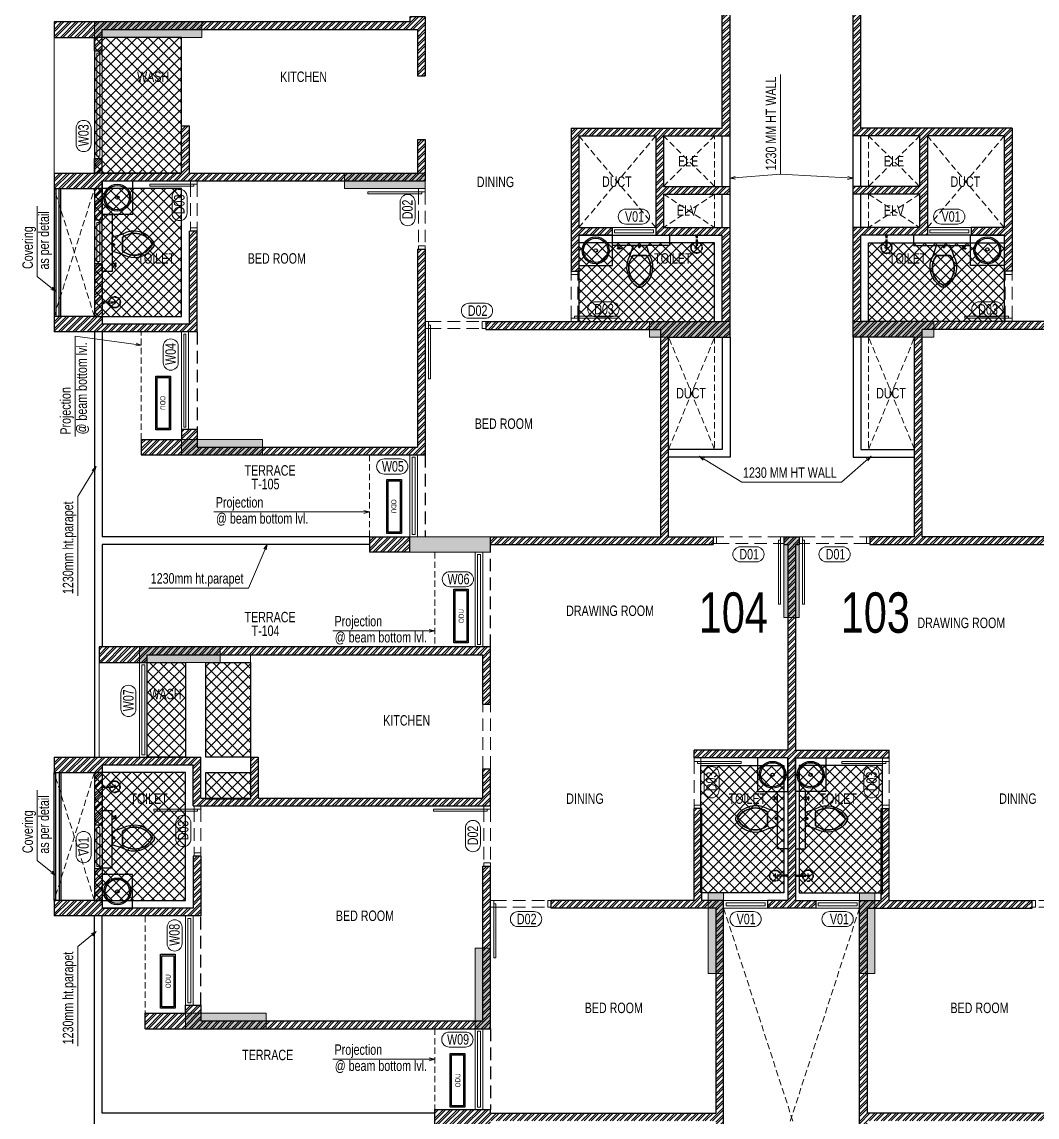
# Model space of a CAD drawing. Header units: inches. Extents: x 853900 to 962947, y 469960 to 560972.
# Drawn here: x 856192 to 871285, y 530841 to 547128 of the extents above; entities that cross this region are included whole.
import ezdxf
from ezdxf.enums import TextEntityAlignment as Align

# ---------------------------------------------------------------- set-up
doc = ezdxf.new("R2010")
doc.units = ezdxf.units.IN
doc.header["$LTSCALE"] = 750
doc.linetypes.add('HIDDEN', pattern=[0.375, 0.25, -0.125])
doc.linetypes.add('HIDDEN2', pattern=[0.1875, 0.125, -0.0625])
doc.layers.get('0').update_dxf_attribs({"color": 8})
for name, color, linetype in [('a-Text-Room-HM', 8, 'Continuous'), ('ELE-02-MSA', 8, 'Continuous'), ('HATCH-SUNK 300MM-MSA', 253, 'Continuous'), ('P.FIXTURE', 8, 'Continuous'), ('R.C.C HATCH-MSA', 253, 'Continuous')]:
    doc.layers.add(name, color=color, linetype=linetype)
for name, color, linetype, lineweight in [('COLUMN', 8, 'Continuous', 13), ('DOOR NO-MSA', 8, 'Continuous', 9), ('DOOR-MSA', 8, 'Continuous', 13), ('DOTTED LINE-MSA', 8, 'HIDDEN2', 13), ('ELE-01-MSA', 8, 'Continuous', 30), ('ELE-03-MSA', 8, 'Continuous', 18), ('ELE-04-MSA', 8, 'Continuous', 15), ('TEXT DETAIL-MSA', 8, 'Continuous', 13), ('TEXT ROOM NAME-MSA', 8, 'Continuous', 13), ('WALL HATCH-MSA', 253, 'Continuous', 9), ('WALL-MSA', 8, 'Continuous', 30), ('WINDOE NO-MAS', 8, 'Continuous', 9), ('WINDOW-MSA', 8, 'Continuous', 13)]:
    doc.layers.add(name, color=color, linetype=linetype, lineweight=lineweight)
doc.styles.add('125', font='swisscl.ttf', dxfattribs={"height": 125})
doc.styles.add('ARIAL', font='swisscl.ttf')
doc.styles.add('Arial Narrow', font='swisscl.ttf', dxfattribs={"height": 150})
doc.styles.add('Arial-Reg', font='swisscl.ttf', dxfattribs={"height": 155})
doc.styles.add('Arial-Reg+0.8Sc', font='swisscl.ttf')
doc.styles.add('MtXpl_Swis721_LtCn_B', font='swisscl.ttf')
doc.dimstyles.new('100 K.T', dxfattribs={"dimtxt": 360, "dimasz": 80, "dimexe": 0.18, "dimexo": 0.0625, "dimgap": 1, "dimtad": 1, "dimdec": 0, "dimzin": 0, "dimdsep": 46, "dimtxsty": 'ARIAL', "dimblk": 'DOT', "dimcen": 0.09, "dimse1": 1, "dimse2": 1, "dimclrd": 50, "dimclrt": 256, "dimadec": 0, "dimazin": 0, "dimtfac": 1, "dimtdec": 0, "dimtofl": 0, "dimtmove": 1, "dimatfit": 0, "dimfxl": 1, "dimtolj": 1, "dimtzin": 0, "dimlwd": -1, "dimarcsym": 0})
pattern_1 = [(45, (-826309.495, -504339.46), (-53.0330086, 53.0330086), []), (45, (-826274.14, -504339.46), (-53.0330086, 53.0330086), [])]

# ---------------------------------------------------------------- blocks, each defined once
blk = doc.blocks.new('A$C59c041b7')
at = {"layer": 'HATCH-SUNK 300MM-MSA', "transparency": 33554559}
h = blk.add_hatch(dxfattribs=at)
h.set_pattern_fill('ANSI37', color=256, scale=35)
h.paths.add_polyline_path([(0, -15392), (1295, -15392), (1295, -13375), (0, -13375)])
h = blk.add_hatch(dxfattribs=at)
h.set_pattern_fill('ANSI37', color=256, scale=35)
h.paths.add_polyline_path([(0, -17525), (1295, -17525), (1295, -15622), (0, -15622)])
h = blk.add_hatch(dxfattribs=at)
h.set_pattern_fill('ANSI37', color=256, scale=35)
h.paths.add_polyline_path([(7201, -17602), (9219, -17602), (9219, -16432), (7201, -16432)])
h = blk.add_hatch(dxfattribs=at)
h.set_pattern_fill('ANSI37', color=256, scale=35)
h.paths.add_polyline_path([(13525, -17602), (11508, -17602), (11508, -16432), (13525, -16432)])
h = blk.add_hatch(dxfattribs=at)
h.set_pattern_fill('ANSI37', color=256, scale=35)
h.paths.add_polyline_path([(1353, -24079), (782, -24079), (782, -22671), (1353, -22671)])
h = blk.add_hatch(dxfattribs=at)
h.set_pattern_fill('ANSI37', color=256, scale=35)
h.paths.add_polyline_path([(2319, -24079), (1653, -24079), (1653, -22671), (2319, -22671)])
h = blk.add_hatch(dxfattribs=at)
h.set_pattern_fill('ANSI37', color=256, scale=35)
h.paths.add_polyline_path([(10248, -26097), (9013, -26097), (9013, -24206), (10248, -24206)])
h = blk.add_hatch(dxfattribs=at)
h.set_pattern_fill('ANSI37', color=256, scale=35)
h.paths.add_polyline_path([(10478, -26097), (11713, -26097), (11713, -24206), (10478, -24206)])
h = blk.add_hatch(dxfattribs=at)
h.set_pattern_fill('ANSI37', color=256, scale=35)
h.paths.add_polyline_path([(0, -26211), (1353, -26211), (1353, -24309), (0, -24309)])
h = blk.add_hatch(dxfattribs=at)
h.set_pattern_fill('ANSI37', color=256, scale=35)
h.paths.add_polyline_path([(2319, -24703), (1653, -24703), (1653, -24309), (2319, -24309)])
at = {"layer": 'HATCH-SUNK 300MM-MSA'}
for points in [[(0, -15392), (1295, -15392), (1295, -13375), (0, -13375)], [(0, -17525), (1295, -17525), (1295, -15622), (0, -15622)], [(7201, -17602), (9219, -17602), (9219, -16432), (7201, -16432)], [(13525, -17602), (11508, -17602), (11508, -16432), (13525, -16432)], [(1353, -24079), (782, -24079), (782, -22671), (1353, -22671)], [(2319, -24079), (1653, -24079), (1653, -22671), (2319, -22671)], [(10248, -26097), (9013, -26097), (9013, -24206), (10248, -24206)], [(10478, -26097), (11713, -26097), (11713, -24206), (10478, -24206)], [(0, -26211), (1353, -26211), (1353, -24309), (0, -24309)], [(2319, -24703), (1653, -24703), (1653, -24309), (2319, -24309)]]:
    blk.add_lwpolyline(points, close=True, dxfattribs=at)
blk = doc.blocks.new('t4tgg34')
for points in [[(375405, -62759), (375391, -62745), (375391, -62738), (375371, -62738), (375371, -62720), (375391, -62720), (375391, -62713), (375405, -62699), (375405, -62635), (375255, -62585, 0.412342), (374785, -62709, 0.132891), (374785, -62761, 0.412336), (375255, -62885), (375405, -62835)], [(375255, -62835, -0.475238), (374809, -62735, -0.475243), (375255, -62635)]]:
    blk.add_lwpolyline(points, format="xyb", close=True)
blk.add_lwpolyline([(375255, -62835), (375255, -62635, 0.475243), (374809, -62735, 0.475238), (375255, -62835, 0.489246)], format="xyb")
blk.add_lwpolyline([(375405, -62635), (375405, -62699), (375391, -62713), (375391, -62720), (375371, -62720), (375371, -62738), (375391, -62738), (375391, -62745), (375405, -62759), (375405, -62699), (375405, -62835)])
blk = doc.blocks.new('9')
at = {"linetype": 'Continuous'}
for p, q in [((709870, -390415), (709870, -390434)), ((709876, -390415), (709876, -390434)), ((709876, -390434), (709870, -390434))]:
    blk.add_line(p, q, dxfattribs=at)
for points in [[(709876, -390396), (709876, -390377), (709870, -390377), (709870, -390396)], [(709895, -390396), (709920, -390370), (709920, -390440), (709895, -390415)]]:
    blk.add_lwpolyline(points, dxfattribs=at)
blk.add_lwpolyline([(709895, -390415), (709870, -390415), (709870, -390396), (709895, -390396)], close=True, dxfattribs=at)
blk = doc.blocks.new('SHOWE')
at = {"linetype": 'HIDDEN', "ltscale": 0.2}
for p, q in [((3964261, -1171718), (3964261, -1171675)), ((3964261, -1171675), (3964263, -1171675)), ((3964261, -1171718), (3964263, -1171718)), ((3964264, -1171676), (3964264, -1171716)), ((3964269, -1171681), (3964269, -1171696)), ((3964269, -1171689), (3964438, -1171689)), ((3964269, -1171712), (3964269, -1171696)), ((3964269, -1171704), (3964438, -1171704)), ((3964479, -1171696), (3964416, -1171696)), ((3964447, -1171665), (3964447, -1171728))]:
    blk.add_line(p, q, dxfattribs=at)
for radius in [12.5, 10.6]:
    blk.add_circle((3964447, -1171696), radius, dxfattribs=at)
for centre, radius, start, end in [((3964262, -1171676), 1.76, 358.0282, 62.0821), ((3964262, -1171716), 1.76, 297.9179, 1.9718), ((3964260, -1171685), 10.1, 28.3436, 64.2104), ((3964260, -1171707), 10.1, 295.7896, 331.6564), ((3964447, -1171696), 84.1, 185.2383, 174.7617), ((3964447, -1171696), 81.4, 185.4105, 174.5895), ((3964447, -1171696), 78, 185.6496, 174.3504)]:
    blk.add_arc(centre, radius, start, end, dxfattribs=at)
blk = doc.blocks.new('A$C16cd5f5f')
at = {"layer": 'WINDOW-MSA', "ltscale": 5000}
for points in [[(50, 50), (50, 850), (80, 850), (80, 50)], [(0, 0), (50, 0), (50, 100), (0, 100)], [(900, 0), (850, 0), (850, 100), (900, 100)]]:
    blk.add_lwpolyline(points, close=True, dxfattribs=at)
at = {"layer": 'WINDOW-MSA', "linetype": 'HIDDEN', "elevation": 0}
blk.add_lwpolyline([(50, 100), (850, 100)], dxfattribs=at)
at = {"layer": 'WINDOW-MSA', "linetype": 'HIDDEN'}
blk.add_lwpolyline([(50, 0), (850, 0)], dxfattribs=at)
blk = doc.blocks.new('A$Ca69f7aba')
at = {"layer": 'WINDOW-MSA', "ltscale": 5000}
for points in [[(-750, 0), (-700, 0), (-700, -100), (-750, -100)], [(0, 0), (-50, 0), (-50, -100), (0, -100)], [(-50, -50), (-50, -700), (-80, -700), (-80, -50)]]:
    blk.add_lwpolyline(points, close=True, dxfattribs=at)
at = {"layer": 'WINDOW-MSA', "linetype": 'HIDDEN'}
blk.add_lwpolyline([(-50, 0), (-700, 0)], dxfattribs=at)
at = {"layer": 'WINDOW-MSA', "linetype": 'HIDDEN', "elevation": 0}
blk.add_lwpolyline([(-50, -100), (-700, -100)], dxfattribs=at)
blk = doc.blocks.new('A$Cbea8c011')
at = {"layer": 'ELE-02-MSA', "elevation": 0}
for points in [[(400, -108), (-400, -108), (-400, 108), (400, 108)], [(380, -88), (-380, -88), (-380, 88), (380, 88)]]:
    blk.add_lwpolyline(points, close=True, dxfattribs=at)
at = {"layer": 'TEXT DETAIL-MSA', "style": 'Arial Narrow'}
blk.add_text('ODU', height=75, dxfattribs=at).set_placement((-106, -42, 0))
blk = doc.blocks.new('A$C0454f6c0')
at = {"layer": 'WINDOW-MSA', "ltscale": 5000}
for points in [[(0, 1050), (0, 1000), (-100, 1000), (-100, 1050)], [(0, 0), (0, 50), (-100, 50), (-100, 0)]]:
    blk.add_lwpolyline(points, close=True, dxfattribs=at)
at = {"layer": 'WINDOW-MSA', "linetype": 'HIDDEN'}
for points in [[(-100, 1000), (-100, 50)], [(0, 50), (0, 1000)]]:
    blk.add_lwpolyline(points, dxfattribs=at)
at = {"layer": 'WINDOW-MSA', "ltscale": 5000, "elevation": 0}
blk.add_lwpolyline([(-50, 50), (-1000, 50), (-1000, 80), (-50, 80)], close=True, dxfattribs=at)
blk = doc.blocks.new('Win-Tag-03')
blk.add_lwpolyline([(-130, 120), (130, 120, -0.414214), (250, 0), (250, 0, -0.414214), (130, -120), (-130, -120, -0.414214), (-250, 0), (-250, 0, -0.414214)], format="xyb", close=True)
blk = doc.blocks.new('_Dot')
at = {"linetype": 'ByBlock', "lineweight": -2}
blk.add_line((-0.5, 0), (-1, 0), dxfattribs=at)
at = {"linetype": 'ByBlock', "const_width": 0.5}
blk.add_lwpolyline([(-0.25, 0, 1), (0.25, 0, 1)], format="xyb", close=True, dxfattribs=at)
blk = doc.blocks.new('BLOCK-G & H TYPICAL COLOUMN')
at = {"layer": 'R.C.C HATCH-MSA'}
h = blk.add_hatch(color=256, dxfattribs=at)
h.dxf.hatch_style = 1
h.paths.add_polyline_path([(172697.62, -104207.75), (172688.57, -104207.75), (172688.57, -104255), (172697.62, -104255)])
h.paths.add_polyline_path([(172327.12, -104207.75), (172336.18, -104207.75), (172336.18, -104255), (172327.12, -104255)])
h.paths.add_polyline_path([(172819.88, -104207.75), (172819.88, -104216.81), (172867.12, -104216.81), (172867.12, -104207.75)])
h.paths.add_polyline_path([(172204.87, -104207.75), (172204.87, -104216.81), (172157.62, -104216.81), (172157.62, -104207.75)])
h.paths.add_polyline_path([(172561.18, -104240.06), (172552.12, -104240.06), (172552.12, -104287.31), (172561.18, -104287.31)])
h.paths.add_polyline_path([(172463.57, -104240.06), (172472.62, -104240.06), (172472.62, -104287.31), (172463.57, -104287.31)])
h.paths.add_polyline_path([(172177.87, -104422.2), (172177.87, -104431.25), (172130.62, -104431.25), (172130.62, -104422.2)])
h.paths.add_polyline_path([(172894.12, -104422.2), (172894.12, -104431.25), (172846.88, -104431.25), (172846.88, -104422.2)])
h.paths.add_polyline_path([(172336.12, -104486.75), (172336.12, -104495.81), (172288.87, -104495.81), (172288.87, -104486.75)])
h.paths.add_polyline_path([(172202.62, -104543.75), (172202.62, -104552.81), (172155.37, -104552.81), (172155.37, -104543.75)])
h.paths.add_polyline_path([(172822.13, -104543.75), (172822.13, -104552.81), (172869.37, -104552.81), (172869.37, -104543.75)])
h.paths.add_polyline_path([(172516.9, -104495.81), (172507.85, -104495.81), (172507.85, -104448.56), (172516.9, -104448.56)])
h.paths.add_polyline_path([(172697.62, -104104.25), (172688.57, -104104.25), (172688.57, -104057.01), (172697.62, -104057.01)])
h.paths.add_polyline_path([(172327.12, -104104.25), (172336.18, -104104.25), (172336.18, -104057.01), (172327.12, -104057.01)])
h.paths.add_polyline_path([(172819.88, -104104.25), (172819.88, -104095.2), (172867.12, -104095.2), (172867.12, -104104.25)])
h.paths.add_polyline_path([(172204.87, -104104.25), (172204.87, -104095.2), (172157.62, -104095.2), (172157.62, -104104.25)])
h.paths.add_polyline_path([(172561.18, -104071.94), (172552.12, -104071.94), (172552.12, -104024.7), (172561.18, -104024.7)])
h.paths.add_polyline_path([(172463.57, -104071.94), (172472.62, -104071.94), (172472.62, -104024.7), (172463.57, -104024.7)])
h.paths.add_polyline_path([(172177.87, -103889.81), (172177.87, -103880.75), (172130.62, -103880.75), (172130.62, -103889.81)])
h.paths.add_polyline_path([(172894.12, -103889.81), (172894.12, -103880.75), (172846.88, -103880.75), (172846.88, -103889.81)])
h.paths.add_polyline_path([(172336.12, -103825.25), (172336.12, -103816.2), (172288.87, -103816.2), (172288.87, -103825.25)])
h.paths.add_polyline_path([(172202.62, -103768.25), (172202.62, -103759.2), (172155.37, -103759.2), (172155.37, -103768.25)])
h.paths.add_polyline_path([(172822.13, -103768.25), (172822.13, -103759.2), (172869.37, -103759.2), (172869.37, -103768.25)])
h.paths.add_polyline_path([(172516.9, -103816.2), (172507.85, -103816.2), (172507.85, -103863.44), (172516.9, -103863.44)])
h.paths.add_polyline_path([(172548.37, -103699.31), (172548.37, -103690.25), (172595.62, -103690.25), (172595.62, -103699.31)])
h.paths.add_polyline_path([(172476.37, -103699.31), (172476.37, -103690.25), (172429.13, -103690.25), (172429.13, -103699.31)])
h.paths.add_polyline_path([(172726.82, -103612.31), (172726.82, -103603.25), (172774.06, -103603.25), (172774.06, -103612.31)])
h.paths.add_polyline_path([(172297.93, -103612.31), (172297.93, -103603.25), (172250.69, -103603.25), (172250.69, -103612.31)])
h.paths.add_polyline_path([(172920.37, -103523.81), (172920.37, -103514.75), (172857.56, -103514.75), (172857.56, -103523.81)])
h.paths.add_polyline_path([(172104.37, -103523.81), (172104.37, -103514.75), (172167.19, -103514.75), (172167.19, -103523.81)])
h.paths.add_polyline_path([(172476.37, -103492.94), (172467.32, -103492.94), (172467.32, -103445.7), (172476.37, -103445.7)])
h.paths.add_polyline_path([(172548.37, -103492.94), (172557.43, -103492.94), (172557.43, -103445.7), (172548.37, -103445.7)])
h.paths.add_polyline_path([(172663.43, -103454.75), (172759.5, -103454.75), (172759.5, -103349.7), (172663.43, -103349.7), (172663.43, -103358.75), (172750.44, -103358.75), (172750.44, -103445.7), (172663.43, -103445.7)])
h.paths.add_polyline_path([(172361.32, -103454.75), (172265.25, -103454.75), (172265.25, -103349.7), (172361.32, -103349.7), (172361.32, -103358.75), (172274.31, -103358.75), (172274.31, -103445.7), (172361.32, -103445.7)])
h.paths.add_polyline_path([(172428.37, -103358.75), (172419.32, -103358.75), (172419.32, -103311.51), (172428.37, -103311.51)])
h.paths.add_polyline_path([(172428.37, -103132.74), (172419.32, -103132.74), (172419.32, -103179.99), (172428.37, -103179.99)])
h.paths.add_polyline_path([(172151.62, -103286.75), (172151.62, -103277.7), (172104.37, -103277.7), (172104.37, -103286.75)])
h.paths.add_polyline_path([(172245.43, -103162.74), (172245.43, -103153.68), (172198.19, -103153.68), (172198.19, -103162.74)])
h.paths.add_polyline_path([(172428.37, -103021.25), (172419.32, -103021.25), (172419.32, -103068.5), (172428.37, -103068.5)])
h.paths.add_polyline_path([(172245.43, -102997.25), (172236.37, -102997.25), (172236.37, -103044.5), (172245.43, -103044.5)])
h.paths.add_polyline_path([(172104.37, -102997.25), (172104.37, -103006.31), (172151.62, -103006.31), (172151.62, -102997.25)])
h.paths.add_polyline_path([(172596.37, -103358.75), (172605.43, -103358.75), (172605.43, -103311.51), (172596.37, -103311.51)])
h.paths.add_polyline_path([(172596.37, -103132.74), (172605.43, -103132.74), (172605.43, -103179.99), (172596.37, -103179.99)])
h.paths.add_polyline_path([(172873.13, -103286.75), (172873.13, -103277.7), (172920.37, -103277.7), (172920.37, -103286.75)])
h.paths.add_polyline_path([(172779.32, -103162.74), (172779.32, -103153.68), (172826.56, -103153.68), (172826.56, -103162.74)])
h.paths.add_polyline_path([(172596.37, -103021.25), (172605.43, -103021.25), (172605.43, -103068.5), (172596.37, -103068.5)])
h.paths.add_polyline_path([(172779.32, -102997.25), (172788.37, -102997.25), (172788.37, -103044.5), (172779.32, -103044.5)])
h.paths.add_polyline_path([(172920.37, -102997.25), (172920.37, -103006.31), (172873.13, -103006.31), (172873.13, -102997.25)])
h.paths.add_polyline_path([(172548.37, -104612.7), (172548.37, -104621.75), (172595.62, -104621.75), (172595.62, -104612.7)])
h.paths.add_polyline_path([(172476.37, -104612.7), (172476.37, -104621.75), (172429.13, -104621.75), (172429.13, -104612.7)])
h.paths.add_polyline_path([(172297.93, -104699.7), (172297.93, -104708.75), (172250.69, -104708.75), (172250.69, -104699.7)])
h.paths.add_polyline_path([(172104.37, -104788.2), (172104.37, -104797.25), (172167.19, -104797.25), (172167.19, -104788.2)])
h.paths.add_polyline_path([(172726.82, -104699.7), (172726.82, -104708.75), (172774.06, -104708.75), (172774.06, -104699.7)])
h.paths.add_polyline_path([(172920.37, -104788.2), (172920.37, -104797.25), (172857.56, -104797.25), (172857.56, -104788.2)])
h.paths.add_polyline_path([(172476.37, -104819.06), (172467.32, -104819.06), (172467.32, -104866.31), (172476.37, -104866.31)])
h.paths.add_polyline_path([(172548.37, -104819.06), (172557.43, -104819.06), (172557.43, -104866.31), (172548.37, -104866.31)])
h.paths.add_polyline_path([(172663.43, -104857.25), (172759.5, -104857.25), (172759.5, -104962.31), (172663.43, -104962.31), (172663.43, -104953.25), (172750.44, -104953.25), (172750.44, -104866.31), (172663.43, -104866.31)])
h.paths.add_polyline_path([(172361.32, -104857.25), (172265.25, -104857.25), (172265.25, -104962.31), (172361.32, -104962.31), (172361.32, -104953.25), (172274.31, -104953.25), (172274.31, -104866.31), (172361.32, -104866.31)])
h.paths.add_polyline_path([(172428.37, -104953.25), (172419.32, -104953.25), (172419.32, -105000.5), (172428.37, -105000.5)])
h.paths.add_polyline_path([(172428.37, -105178.31), (172419.32, -105178.31), (172419.32, -105131.06), (172428.37, -105131.06)])
h.paths.add_polyline_path([(172151.62, -105025.25), (172151.62, -105034.31), (172104.37, -105034.31), (172104.37, -105025.25)])
h.paths.add_polyline_path([(172245.43, -105072.5), (172236.37, -105072.5), (172236.37, -105025.25), (172245.43, -105025.25)])
h.paths.add_polyline_path([(172428.37, -105290.75), (172419.32, -105290.75), (172419.32, -105243.51), (172428.37, -105243.51)])
h.paths.add_polyline_path([(172245.43, -105314.75), (172236.37, -105314.75), (172236.37, -105267.51), (172245.43, -105267.51)])
h.paths.add_polyline_path([(172104.37, -105277.35), (172113.43, -105277.35), (172113.43, -105314.75), (172104.37, -105314.75)])
h.paths.add_polyline_path([(172596.37, -104953.25), (172605.43, -104953.25), (172605.43, -105000.5), (172596.37, -105000.5)])
h.paths.add_polyline_path([(172596.37, -105178.31), (172605.43, -105178.31), (172605.43, -105131.06), (172596.37, -105131.06)])
h.paths.add_polyline_path([(172873.13, -105025.25), (172873.13, -105034.31), (172920.37, -105034.31), (172920.37, -105025.25)])
h.paths.add_polyline_path([(172788.37, -105025.25), (172779.32, -105025.25), (172779.32, -105072.5), (172788.37, -105072.5)])
h.paths.add_polyline_path([(172596.37, -105290.75), (172605.43, -105290.75), (172605.43, -105243.51), (172596.37, -105243.51)])
h.paths.add_polyline_path([(172779.32, -105314.75), (172788.37, -105314.75), (172788.37, -105267.51), (172779.32, -105267.51)])
h.paths.add_polyline_path([(172911.32, -105314.75), (172920.37, -105314.75), (172920.37, -105277.35), (172911.32, -105277.35)])
h.paths.add_polyline_path([(172688.63, -104486.75), (172688.63, -104495.81), (172735.87, -104495.81), (172735.87, -104486.75)])
h.paths.add_polyline_path([(172688.63, -103825.25), (172688.63, -103816.2), (172735.87, -103816.2), (172735.87, -103825.25)])
at = {"layer": 'COLUMN'}
for points in [[(172104.37, -103523.81), (172104.37, -103514.75), (172167.19, -103514.75), (172167.19, -103523.81)], [(172297.93, -103612.31), (172297.93, -103603.25), (172250.69, -103603.25), (172250.69, -103612.31)], [(172476.37, -103699.31), (172476.37, -103690.25), (172429.13, -103690.25), (172429.13, -103699.31)], [(172548.37, -103699.31), (172548.37, -103690.25), (172595.62, -103690.25), (172595.62, -103699.31)], [(172202.62, -103768.25), (172202.62, -103759.2), (172155.37, -103759.2), (172155.37, -103768.25)], [(172336.12, -103825.25), (172336.12, -103816.2), (172288.87, -103816.2), (172288.87, -103825.25)], [(172516.9, -103816.2), (172507.85, -103816.2), (172507.85, -103863.44), (172516.9, -103863.44)], [(172177.87, -103889.81), (172177.87, -103880.75), (172130.62, -103880.75), (172130.62, -103889.81)], [(172463.57, -104071.94), (172472.62, -104071.94), (172472.62, -104024.7), (172463.57, -104024.7)], [(172561.18, -104071.94), (172552.12, -104071.94), (172552.12, -104024.7), (172561.18, -104024.7)], [(172327.12, -104104.25), (172336.18, -104104.25), (172336.18, -104057.01), (172327.12, -104057.01)], [(172204.87, -104104.25), (172204.87, -104095.2), (172157.62, -104095.2), (172157.62, -104104.25)]]:
    blk.add_lwpolyline(points, close=True, dxfattribs=at)
blk = doc.blocks.new('A$C725dc162')
at = {"layer": 'a-Text-Room-HM', "style": 'Arial-Reg'}
for s, p in [('104', (-3742, -22229)), ('103', (-1631, -22229))]:
    blk.add_text(s, height=600, dxfattribs=at).set_placement(p)
blk = doc.blocks.new('A$Ca663e582')
at = {"layer": 'WALL HATCH-MSA'}
h = blk.add_hatch(dxfattribs=at)
h.set_pattern_fill('ANSI32', color=256, scale=200)
h.set_pattern_definition([(45, (7457.356, 47403.3), (-53.033, 53.033), []), (45, (7492.71, 47403.3), (-53.033, 53.033), [])])
h.paths.add_polyline_path([(6526, 47474), (6526, 47359), (8169, 47359), (8169, 47474)], flags=17)
h.paths.add_polyline_path([(5816, 41262), (5816, 41147), (8419, 41147), (8419, 38063), (5886, 38063), (5886, 37948), (9198, 37948), (9198, 38063), (8534, 38063), (8534, 41032), (9449, 41032), (9449, 42662), (8459, 42662), (8459, 43159), (9449, 43159), (9449, 43274), (8459, 43274), (8459, 44024), (9449, 44024), (9449, 47474), (9219, 47474), (9219, 47359), (9334, 47359), (9334, 44139), (7086, 44139), (7086, 42012), (7201, 42012), (7201, 42547), (7694, 42547), (7694, 42662), (7201, 42662), (7201, 44024), (8344, 44024), (8344, 42547), (9334, 42547), (9334, 41262)])
h = blk.add_hatch(dxfattribs=at)
h.set_pattern_fill('ANSI32', color=256, scale=200)
h.set_pattern_definition(pattern_1)
h.paths.add_polyline_path([(11393, 41262), (11393, 42547), (12383, 42547), (12383, 44024), (13526, 44024), (13526, 42662), (13033, 42662), (13033, 42547), (13526, 42547), (13526, 42012), (13641, 42012), (13641, 44139), (11393, 44139), (11393, 47359), (11508, 47359), (11508, 47474), (11278, 47474), (11278, 44024), (12268, 44024), (12268, 43274), (11278, 43274), (11278, 43159), (12268, 43159), (12268, 42662), (11278, 42662), (11278, 41032), (12192, 41032), (12192, 38063), (11528, 38063), (11528, 37948), (14840, 37948), (14840, 38063), (12307, 38063), (12307, 41147), (14910, 41147), (14910, 41262)])
h = blk.add_hatch(dxfattribs=at)
h.set_pattern_fill('ANSI32', color=256, scale=200)
h.set_pattern_definition(pattern_1)
h.paths.add_polyline_path([(115, 45605), (4801, 45605), (4801, 44920), (4916, 44920), (4916, 45794), (4686, 45794), (4686, 45720), (-600, 45720), (-600, 45490), (0, 45490), (0, 45290), (115, 45290)])
h = blk.add_hatch(dxfattribs=at)
h.set_pattern_fill('ANSI32', color=256, scale=200)
h.set_pattern_definition(pattern_1)
h.paths.add_polyline_path([(-600, 43472), (-600, 43242), (0, 43242), (0, 42772), (115, 42772), (115, 43357), (4916, 43357), (4916, 43972), (4801, 43972), (4801, 43472), (1410, 43472), (1410, 44172), (1295, 44172), (1295, 43472), (115, 43472), (115, 43690), (0, 43690), (0, 43472)])
h = blk.add_hatch(dxfattribs=at)
h.set_pattern_fill('ANSI32', color=256, scale=200)
h.set_pattern_definition(pattern_1)
h.paths.add_polyline_path([(-600, 41340), (-600, 41110), (1525, 41110), (1525, 42607), (1410, 42607), (1410, 41225), (115, 41225), (115, 42122), (0, 42122), (0, 41340)])
h = blk.add_hatch(dxfattribs=at)
h.set_pattern_fill('ANSI32', color=256, scale=200)
h.set_pattern_definition(pattern_1)
h.paths.add_polyline_path([(695, 39511), (695, 39281), (4916, 39281), (4916, 42342), (4801, 42342), (4801, 39396), (1525, 39396), (1525, 39660), (1295, 39660), (1295, 39511)])
h = blk.add_hatch(dxfattribs=at)
h.set_pattern_fill('ANSI32', color=256, scale=200)
h.set_pattern_definition(pattern_1)
h.paths.add_polyline_path([(4086, 38063), (4086, 37833), (4686, 37833), (4686, 38063)])
h = blk.add_hatch(dxfattribs=at)
h.set_pattern_fill('ANSI32', color=256, scale=200)
h.set_pattern_definition([(45, (-826316.995, -504339.46), (-53.0330086, 53.0330086), []), (45, (-826281.64, -504339.46), (-53.0330086, 53.0330086), [])])
h.paths.add_polyline_path([(10306, 37948), (10306, 34888), (8913, 34888), (8913, 34773), (10306, 34773), (10306, 32652), (10004, 32652), (10004, 32537), (10723, 32537), (10723, 32652), (10421, 32652), (10421, 34773), (11813, 34773), (11813, 34888), (10421, 34888), (10421, 37948), (10478, 37948), (10478, 38063), (10248, 38063), (10248, 37948)])
h = blk.add_hatch(dxfattribs=at)
h.set_pattern_fill('ANSI32', color=256, scale=200)
h.set_pattern_definition(pattern_1)
h.paths.add_polyline_path([(782, 36194), (782, 36309), (5773, 36309), (5773, 35574), (5888, 35574), (5888, 36424), (67, 36424), (67, 36194)])
h = blk.add_hatch(dxfattribs=at)
h.set_pattern_fill('ANSI32', color=256, scale=200)
h.set_pattern_definition([(45, (-826309.495, -504324.46), (-53.0330086, 53.0330086), []), (45, (-826274.14, -504324.46), (-53.0330086, 53.0330086), [])])
h.paths.add_polyline_path([(0, 34555), (0, 33773), (115, 33773), (115, 34670), (1468, 34670), (1468, 34062), (5888, 34062), (5888, 34612), (5773, 34612), (5773, 34177), (2434, 34177), (2434, 34785), (2319, 34785), (2319, 34177), (1583, 34177), (1583, 34785), (-600, 34785), (-600, 34555)])
h = blk.add_hatch(dxfattribs=at)
h.set_pattern_fill('ANSI32', color=256, scale=200)
h.set_pattern_definition(pattern_1)
h.paths.add_polyline_path([(5058, 29547), (5058, 29317), (5888, 29317), (5888, 29375), (9239, 29375), (9239, 26327), (6788, 26327), (6788, 26212), (8913, 26212), (8913, 24841), (9028, 24841), (9028, 26212), (9354, 26212), (9354, 32652), (9028, 32652), (9028, 34023), (8913, 34023), (8913, 32652), (6788, 32652), (6788, 32537), (9239, 32537), (9239, 29490), (5888, 29490), (5888, 29547)])
h = blk.add_hatch(dxfattribs=at)
h.set_pattern_fill('ANSI32', color=256, scale=200)
h.set_pattern_definition(pattern_1)
h.paths.add_polyline_path([(14839, 29547), (14839, 29490), (11488, 29490), (11488, 32537), (13939, 32537), (13939, 32652), (11813, 32652), (11813, 34023), (11698, 34023), (11698, 32652), (11373, 32652), (11373, 26212), (11698, 26212), (11698, 24841), (11813, 24841), (11813, 26212), (13939, 26212), (13939, 26327), (11488, 26327), (11488, 29375), (14839, 29375), (14839, 29317), (15669, 29317), (15669, 29547)])
h = blk.add_hatch(dxfattribs=at)
h.set_pattern_fill('ANSI32', color=256, scale=200)
h.set_pattern_definition(pattern_1)
h.paths.add_polyline_path([(-600, 32653), (-600, 32423), (1583, 32423), (1583, 33312), (1468, 33312), (1468, 32538), (115, 32538), (115, 33123), (0, 33123), (0, 32653)])
h = blk.add_hatch(dxfattribs=at)
h.set_pattern_fill('ANSI32', color=256, scale=200)
h.set_pattern_definition(pattern_1)
h.paths.add_polyline_path([(5773, 30862), (1583, 30862), (1583, 31097), (1353, 31097), (1353, 30977), (753, 30977), (753, 30747), (5888, 30747), (5888, 33162), (5773, 33162)])
at = {"layer": 'DOOR-MSA', "linetype": 'HIDDEN'}
for p, q in [((5773, 34612), (5773, 35574)), ((5888, 34612), (5888, 35574))]:
    blk.add_line(p, q, dxfattribs=at)
at = {"layer": 'DOTTED LINE-MSA'}
for p, q in [((8344, 42662), (7201, 44024)), ((7201, 42662), (8344, 44024)), ((8459, 43274), (9219, 44024)), ((9219, 43274), (8459, 44024)), ((9219, 43274), (9219, 44024)), ((11508, 43274), (11508, 44024)), ((12268, 43274), (11508, 44024)), ((11508, 43274), (12268, 44024)), ((12383, 42662), (13526, 44024)), ((13526, 42662), (12383, 44024)), ((8459, 43159), (9219, 42662)), ((9219, 43159), (8459, 42662)), ((9219, 42662), (9219, 43159)), ((11508, 42662), (11508, 43159)), ((12268, 43159), (11508, 42662)), ((11508, 43159), (12268, 42662)), ((695, 39511), (695, 41110)), ((9219, 39363), (8534, 41032)), ((8534, 39363), (9219, 41032)), ((9219, 41032), (9219, 39363)), ((11508, 41032), (11508, 39363)), ((11508, 39363), (12192, 41032)), ((12192, 39363), (11508, 41032)), ((4086, 38063), (4086, 39281)), ((5058, 37833), (5058, 36424)), ((753, 32423), (753, 30977)), ((11373, 32537), (9354, 26327)), ((9354, 32537), (11373, 26327)), ((5058, 30747), (5058, 29547))]:
    blk.add_line(p, q, dxfattribs=at)
for points in [[(0, 41340), (-600, 43242)], [(-600, 41340), (0, 43242)], [(0, 32653), (-600, 34555)], [(0, 34555), (-600, 32653)]]:
    blk.add_lwpolyline(points, dxfattribs=at)
at = {"layer": 'ELE-01-MSA'}
for p, q in [((9334, 43274), (9334, 44024)), ((9449, 43274), (9449, 44024)), ((11278, 43274), (11278, 44024)), ((11393, 43274), (11393, 44024)), ((-575, 43242), (-575, 41340)), ((-525, 41340), (-525, 43242)), ((9334, 42662), (9334, 43159)), ((9449, 42662), (9449, 43159)), ((11278, 42662), (11278, 43159)), ((11393, 42662), (11393, 43159)), ((9334, 41032), (9334, 39363)), ((11393, 41032), (11393, 39363)), ((-575, 32653), (-575, 34555)), ((-525, 34555), (-525, 32653))]:
    blk.add_line(p, q, dxfattribs=at)
for points in [[(9449, 41032), (9449, 39248), (8534, 39248)], [(11278, 41032), (11278, 39248), (12192, 39248)], [(9334, 39363), (8534, 39363)], [(11393, 39363), (12192, 39363)]]:
    blk.add_lwpolyline(points, dxfattribs=at)
at = {"layer": 'ELE-02-MSA'}
for p, q in [((-600, 43242), (-600, 41340)), ((-500, 41340), (-500, 43242)), ((0, 41110), (0, 34785)), ((115, 41110), (115, 38063)), ((4086, 38063), (115, 38063)), ((115, 37948), (115, 36424)), ((4086, 37948), (115, 37948)), ((-600, 32653), (-600, 34555)), ((-500, 34555), (-500, 32653)), ((0, 26441), (0, 32423)), ((115, 29490), (115, 32423)), ((5058, 29490), (115, 29490))]:
    blk.add_line(p, q, dxfattribs=at)
at = {"layer": 'ELE-02-MSA', "linetype": 'HIDDEN'}
for p, q in [((1525, 41110), (1525, 39660)), ((4916, 39281), (4916, 38063)), ((5888, 36424), (5888, 37948)), ((1583, 31097), (1583, 32423)), ((5888, 30747), (5888, 29547))]:
    blk.add_line(p, q, dxfattribs=at)
at = {"layer": 'ELE-03-MSA'}
for p, q in [((1295, 44172, 0), (1295, 45490)), ((2319, 34785), (2319, 36309))]:
    blk.add_line(p, q, dxfattribs=at)
at = {"layer": 'ELE-04-MSA'}
for p, q in [((-600, 45490), (-600, 43472)), ((67, 36194), (67, 34785))]:
    blk.add_line(p, q, dxfattribs=at)
at = {"layer": 'P.FIXTURE'}
for points in [[(115, 43357), (565, 43357), (565, 42857), (115, 42857)], [(265, 42857), (265, 42007), (115, 42007), (115, 42857)], [(7701, 42097), (7701, 42547), (7201, 42547), (7201, 42097)], [(8551, 42397), (7701, 42397), (7701, 42547), (8551, 42547)], [(12175, 42397), (13026, 42397), (13026, 42547), (12175, 42547)], [(13026, 42097), (13026, 42547), (13526, 42547), (13526, 42097)], [(9856, 34273), (10306, 34273), (10306, 34773), (9856, 34773)], [(10871, 34273), (10421, 34273), (10421, 34773), (10871, 34773)], [(10156, 33423), (10156, 34273), (10306, 34273), (10306, 33423)], [(10571, 33423), (10571, 34273), (10421, 34273), (10421, 33423)], [(265, 33138), (265, 33988), (115, 33988), (115, 33138)], [(115, 32538), (565, 32538), (565, 33038), (115, 33038)]]:
    blk.add_lwpolyline(points, close=True, dxfattribs=at)
for centre, radius in [((340, 43107), 200), ((340, 43107), 180), ((340, 43107), 25), ((7451, 42322), 200), ((13275, 42322), 200), ((7451, 42322), 180), ((13275, 42322), 180), ((13275, 42337), 25), ((7451, 42322), 25), ((10081, 34523), 200), ((10081, 34523), 180), ((10646, 34523), 200), ((10646, 34523), 180), ((10081, 34523), 25), ((10646, 34523), 25), ((340, 32788), 200), ((340, 32788), 180), ((340, 32788), 25)]:
    blk.add_circle(centre, radius, dxfattribs=at)
at = {"layer": 'WALL-MSA'}
for p, q in [((9449, 44024), (9449, 47474)), ((11278, 44024), (11278, 47474)), ((9334, 44139), (9334, 47359)), ((11393, 44139), (11393, 47359)), ((4916, 45794), (4916, 44920)), ((-600, 45720), (-600, 45490)), ((4686, 45720), (-600, 45720)), ((-600, 45490), (0, 45490)), ((0, 45290), (0, 45490)), ((115, 45290), (115, 45605)), ((115, 45605), (4801, 45605)), ((4801, 45605), (4801, 44920)), ((0, 45290), (115, 45290)), ((4801, 44920), (4916, 44920)), ((1295, 43472), (1295, 44172, 0)), ((1295, 44172, 0), (1410, 44172, 0)), ((1410, 43472), (1410, 44172, 0)), ((7086, 44139), (9334, 44139)), ((7086, 44139), (7086, 42012)), ((7201, 44024), (8344, 44024)), ((7201, 44024), (7201, 42662)), ((8344, 44024), (8344, 42547)), ((8459, 44024), (9449, 44024)), ((8459, 44024), (8459, 43274)), ((12268, 44024), (11278, 44024)), ((13641, 44139), (11393, 44139)), ((12268, 44024), (12268, 43274)), ((13526, 44024), (12383, 44024)), ((12383, 44024), (12383, 42547)), ((13526, 44024), (13526, 42662)), ((13641, 44139), (13641, 42012)), ((4801, 43972), (4801, 43472)), ((4801, 43972), (4916, 43972)), ((4916, 43972), (4916, 43357)), ((0, 43690), (115, 43690)), ((0, 43472), (0, 43690)), ((115, 43472), (115, 43690)), ((-600, 43472), (0, 43472)), ((-600, 43472), (-600, 43242)), ((115, 43472), (1295, 43472)), ((115, 43357), (4916, 43357)), ((115, 43357), (115, 42772)), ((1410, 43472), (4801, 43472)), ((-600, 43242), (0, 43242)), ((0, 43242), (0, 42772)), ((8459, 43274), (9449, 43274)), ((9449, 43159), (9449, 43274)), ((12268, 43274), (11278, 43274)), ((11278, 43159), (11278, 43274)), ((8459, 43159), (8459, 42662)), ((8459, 43159), (9449, 43159)), ((12268, 43159), (11278, 43159)), ((12268, 43159), (12268, 42662)), ((115, 42772), (0, 42772)), ((1410, 41225, 0), (1410, 42607)), ((1525, 42607), (1410, 42607)), ((1525, 41110, 0), (1525, 42607)), ((7201, 42662), (7694, 42662)), ((7201, 42547), (7694, 42547)), ((7201, 42547), (7201, 42012)), ((7694, 42662), (7694, 42547)), ((8344, 42547), (9334, 42547)), ((8459, 42662), (9449, 42662)), ((9334, 41262), (9334, 42547)), ((9449, 41032), (9449, 42662)), ((12268, 42662), (11278, 42662)), ((11278, 41032), (11278, 42662)), ((12383, 42547), (11393, 42547)), ((11393, 41262), (11393, 42547)), ((13526, 42662), (13033, 42662)), ((13033, 42662), (13033, 42547)), ((13526, 42547), (13033, 42547)), ((13526, 42547), (13526, 42012)), ((4801, 42342), (4916, 42342)), ((4801, 42342), (4801, 39396)), ((4916, 42342), (4916, 39281)), ((115, 42122), (0, 42122)), ((0, 42122), (0, 41340)), ((115, 42122), (115, 41225)), ((7086, 42012), (7201, 42012)), ((13641, 42012), (13526, 42012)), ((0, 41340), (-600, 41340)), ((-600, 41340), (-600, 41110)), ((1410, 41225), (115, 41225)), ((5816, 41262), (5816, 41147)), ((5816, 41262), (9334, 41262)), ((14910, 41262), (11393, 41262)), ((1525, 41110), (-600, 41110)), ((5816, 41147), (8419, 41147)), ((8419, 38063), (8419, 41147)), ((14910, 41147), (12307, 41147)), ((12307, 38063), (12307, 41147)), ((8534, 41032), (9449, 41032)), ((8534, 38063), (8534, 41032)), ((12192, 41032), (11278, 41032)), ((12192, 38063), (12192, 41032)), ((1525, 39660), (1525, 39396)), ((695, 39511), (695, 39281)), ((695, 39511), (1295, 39511)), ((695, 39281), (4916, 39281)), ((1525, 39396), (4801, 39396)), ((4086, 38063), (4686, 38063)), ((4086, 38063), (4086, 37833)), ((4686, 37833), (4686, 38063)), ((5886, 38063), (8419, 38063)), ((5886, 37948), (5886, 38063)), ((8534, 38063), (9198, 38063)), ((9198, 38063), (9198, 37948)), ((10248, 38063), (10248, 37948)), ((10248, 38063), (10478, 38063)), ((10478, 38063), (10478, 37948)), ((12192, 38063), (11528, 38063)), ((11528, 38063), (11528, 37948)), ((14840, 38063), (12307, 38063)), ((4686, 37833), (4086, 37833)), ((5886, 37948), (9198, 37948)), ((10248, 37948), (10306, 37948)), ((10306, 37948), (10306, 34888)), ((10421, 37948), (10421, 34888)), ((10421, 37948), (10478, 37948)), ((11528, 37948), (14840, 37948)), ((67, 36424), (67, 36194)), ((5888, 36424), (67, 36424)), ((5888, 35574), (5888, 36424)), ((5773, 35574), (5773, 36309)), ((5773, 35574), (5888, 35574)), ((10306, 34888), (8913, 34888)), ((8913, 34773), (8913, 34888)), ((10421, 34888), (11813, 34888)), ((11813, 34773), (11813, 34888)), ((-600, 34785), (-600, 34555)), ((-600, 34785), (1583, 34785)), ((1583, 34177), (1583, 34785)), ((2319, 34785), (2319, 34177)), ((2319, 34785), (2434, 34785)), ((2434, 34785), (2434, 34177)), ((10306, 34773), (8913, 34773)), ((10306, 34773), (10306, 32652)), ((10421, 34773), (10421, 32652)), ((10421, 34773), (11813, 34773)), ((-600, 34555), (0, 34555)), ((0, 34555), (0, 33773)), ((115, 34670), (115, 33773)), ((115, 34670), (1468, 34670)), ((1468, 34062, 0), (1468, 34670)), ((5773, 34612), (5888, 34612)), ((5773, 34177), (5773, 34612)), ((5888, 34062), (5888, 34612)), ((1468, 34062), (5888, 34062)), ((1583, 34177), (2319, 34177)), ((2434, 34177), (5773, 34177)), ((9028, 34023), (8913, 34023)), ((8913, 32652), (8913, 34023)), ((9028, 32652), (9028, 34023)), ((11698, 34023), (11813, 34023)), ((11698, 32652), (11698, 34023)), ((11813, 32652), (11813, 34023)), ((115, 33773), (0, 33773)), ((1583, 33312), (1468, 33312)), ((1468, 33312), (1468, 32538, 0)), ((1583, 33312), (1583, 32423)), ((0, 33123), (0, 32653)), ((115, 33123), (0, 33123)), ((115, 33123), (115, 32538)), ((5773, 33162), (5888, 33162)), ((5773, 30862), (5773, 33162)), ((5888, 30747), (5888, 33162)), ((-600, 32653), (-600, 32423)), ((0, 32653), (-600, 32653)), ((6788, 32537), (6788, 32652)), ((8913, 32652), (6788, 32652)), ((9354, 32652), (9028, 32652)), ((9354, 26212), (9354, 32652)), ((10004, 32652), (10004, 32537)), ((10306, 32652), (10004, 32652)), ((10421, 32652), (10723, 32652)), ((10723, 32652), (10723, 32537)), ((11373, 26212), (11373, 32652)), ((11373, 32652), (11698, 32652)), ((11813, 32652), (13939, 32652)), ((13939, 32537), (13939, 32652)), ((1583, 32423), (-600, 32423)), ((1468, 32538), (115, 32538)), ((9239, 32537), (6788, 32537)), ((9239, 32537), (9239, 29490)), ((10723, 32537), (10004, 32537)), ((11488, 32537), (11488, 29490)), ((11488, 32537), (13939, 32537)), ((753, 30977), (1353, 30977)), ((753, 30747), (753, 30977)), ((1353, 30977), (1353, 31097)), ((1353, 31097), (1583, 31097)), ((1583, 31097), (1583, 30862)), ((1583, 30862), (5773, 30862)), ((753, 30747), (5888, 30747)), ((5058, 29317), (5058, 29547)), ((5058, 29547), (5888, 29547)), ((5888, 29490), (5888, 29547)), ((5888, 29490), (9239, 29490)), ((14839, 29490), (11488, 29490))]:
    blk.add_line(p, q, dxfattribs=at)
for points in [[(4916, 45794), (4686, 45794), (4686, 45720)], [(1525, 39660), (1295, 39660), (1295, 39511)], [(67, 36194), (782, 36194), (782, 36309), (5773, 36309)]]:
    blk.add_lwpolyline(points, dxfattribs=at)
at = {"layer": 'WINDOW-MSA'}
for p, q in [((0, 45290), (0, 43690)), ((115, 43690), (115, 45290)), ((0, 42772), (0, 42122)), ((115, 42122), (115, 42772)), ((7694, 42662), (8344, 42662)), ((7694, 42547), (8344, 42547)), ((13033, 42662), (12383, 42662)), ((13033, 42547), (12383, 42547)), ((1295, 39660), (1295, 41110)), ((1395, 39660), (1395, 41110)), ((4686, 38063), (4686, 39281)), ((4801, 38063), (4801, 39281)), ((5658, 36424), (5658, 37833)), ((5773, 36424), (5773, 37833)), ((667, 34785), (667, 36194)), ((782, 34785), (782, 36194)), ((667, 34785), (782, 34785)), ((0, 33123), (0, 33773)), ((115, 33123), (115, 33773)), ((10004, 32652), (9354, 32652)), ((10723, 32652), (11373, 32652)), ((1353, 31097), (1353, 32423)), ((1468, 31097), (1468, 32423)), ((10004, 32537), (9354, 32537)), ((10723, 32537), (11373, 32537)), ((5658, 29547), (5658, 30747)), ((5773, 29547), (5773, 30747))]:
    blk.add_line(p, q, dxfattribs=at)
for points in [[(35, 43725), (35, 45255), (80, 45255), (80, 43725)], [(35, 42157), (35, 42737), (80, 42737), (80, 42157)], [(8309, 42582), (7729, 42582), (7729, 42627), (8309, 42627)], [(12418, 42582), (12998, 42582), (12998, 42627), (12418, 42627)], [(1360, 41075), (1360, 39695), (1330, 39695), (1330, 41075)], [(4766, 39246), (4766, 38098), (4721, 38098), (4721, 39246)], [(5738, 37798), (5738, 36459), (5693, 36459), (5693, 37798)], [(747, 36159), (747, 34820), (702, 34820), (702, 36159)], [(80, 33738), (80, 33158), (35, 33158), (35, 33738)], [(9969, 32572), (9969, 32617), (9389, 32617), (9389, 32572)], [(10758, 32572), (10758, 32617), (11338, 32617), (11338, 32572)], [(1433, 32388), (1433, 31132), (1388, 31132), (1388, 32388)], [(5738, 30712), (5738, 29582), (5693, 29582), (5693, 30712)]]:
    blk.add_lwpolyline(points, close=True, dxfattribs=at)
for p, rotation in [((1020, 40052, 0), 270.0000000000001), ((4454, 38513, 0), 270.0000000000001), ((5448, 36885, 0), 90.00000000000001), ((1090, 31453, 0), 90.00000000000001), ((5397, 29980, 0), 90.00000000000001)]:
    blk.add_blockref('A$Cbea8c011', p, dxfattribs=dict(rotation=rotation))
at = {"layer": 'COLUMN', "xscale": 25.4, "yscale": 25.4, "zscale": 25.4}
blk.add_blockref('BLOCK-G & H TYPICAL COLOUMN', (-4371451, 2674995), dxfattribs=at)
at = {"layer": 'DOOR NO-MSA', "yscale": 0.9300595238095237, "zscale": 0.9300595238095237}
for p, xscale, rotation in [((1264, 42997, 0), 0.9300595238095237, 269.9999999999999), ((4655, 42922, 0), 0.9300595238095237, 269.9999999999999), ((5687, 41424, 0), 0.9300595238095237, 179.9999999999999), ((7566, 41446, 0), 0.9300595238095237, 179.9999999999999), ((9723, 37802, 0), 0.9300595238095237, 179.9999999999999), ((11003, 37802, 0), -0.9300595238095237, 180), ((9175, 34413, 0), 0.9300595238095237, 269.9999999999999), ((11552, 34413, 0), -0.9300595238095237, 90.00000000000007), ((1321, 33687, 0), 0.9300595238095237, 269.9999999999999), ((5626, 33612, 0), 0.9300595238095237, 269.9999999999999), ((6416, 32376, 0), 0.9300595238095237, 179.9999999999999)]:
    blk.add_blockref('Win-Tag-03', p, dxfattribs=dict(at, xscale=xscale, rotation=rotation))
at = {"layer": 'DOOR NO-MSA', "xscale": -0.9300595238095237, "yscale": 0.9300595238095237, "zscale": 0.9300595238095237}
blk.add_blockref('Win-Tag-03', (13275, 41445, 0), dxfattribs=at)
at = {"layer": 'DOOR-MSA', "xscale": -1}
for name, p, rotation in [('A$Ca69f7aba', (1525, 43357), 270.0000000000001), ('A$Ca69f7aba', (7086, 41262, 0), 90), ('A$C16cd5f5f', (4916, 41262, 0), 180), ('A$Ca69f7aba', (11813, 34773, 0), 270), ('A$Ca69f7aba', (1583, 34062), 270), ('A$C16cd5f5f', (5888, 34062, 0), 90), ('A$C16cd5f5f', (5888, 32652, 0), 180)]:
    blk.add_blockref(name, p, dxfattribs=dict(at, rotation=rotation))
at = {"layer": 'DOOR-MSA'}
for name, p, rotation in [('A$Ca69f7aba', (13641, 41262, 0), 270), ('A$Ca69f7aba', (8913, 34773, 0), 90.00000000000001), ('A$C16cd5f5f', (14839, 32652, 0), 180)]:
    blk.add_blockref(name, p, dxfattribs=dict(at, rotation=rotation))
at = {"layer": 'DOOR-MSA', "extrusion": (-1.00445e-41, -1.29247e-26, -1), "xscale": -1, "zscale": -1, "rotation": 270}
blk.add_blockref('A$C0454f6c0', (-10248, 38063, 0), dxfattribs=at)
at = {"layer": 'DOOR-MSA', "extrusion": (1.00445e-41, -1.29247e-26, -1), "zscale": -1.000000000000001, "rotation": 90.00000000000001}
blk.add_blockref('A$C0454f6c0', (-10478, 38063, 0), dxfattribs=at)
at = {"layer": 'HATCH-SUNK 300MM-MSA'}
blk.add_blockref('A$C59c041b7', (0, 58865), dxfattribs=at)
at = {"layer": 'P.FIXTURE'}
for name, p, rotation in [('t4tgg34', (375670, -20322), 180), ('t4tgg34', (-54628, -333008), 90.00000000000001), ('9', (-377480, -667523), 89.99999999999997), ('9', (720491, -356232), 180), ('9', (710185, -356517), 180)]:
    blk.add_blockref(name, p, dxfattribs=dict(at, rotation=rotation))
at = {"layer": 'P.FIXTURE', "lineweight": 30, "xscale": -1}
for p, rotation in [((-1162745, 4006809), 90), ((-3964146, -1130145), 180)]:
    blk.add_blockref('SHOWE', p, dxfattribs=dict(at, rotation=rotation))
at = {"layer": 'P.FIXTURE', "lineweight": 30, "rotation": 270}
blk.add_blockref('SHOWE', (1183471, 4006809), dxfattribs=at)
at = {"layer": 'P.FIXTURE', "xscale": -1}
for name, p, rotation in [('9', (398206, -667523), 270.0000000000001), ('t4tgg34', (75355, -333008), 270), ('9', (-699765, -356232), 180)]:
    blk.add_blockref(name, p, dxfattribs=dict(at, rotation=rotation))
for name, p in [('9', (710185, 432512)), ('t4tgg34', (385976, 96602)), ('t4tgg34', (375670, 96317))]:
    blk.add_blockref(name, p, dxfattribs=at)
at = {"layer": 'P.FIXTURE', "lineweight": 30}
for p in [(-3964146, 1206041), (-3953841, 1204719)]:
    blk.add_blockref('SHOWE', p, dxfattribs=at)
at = {"layer": 'P.FIXTURE'}
blk.add_blockref('t4tgg34', (-365250, 96602), dxfattribs=at)
at = {"layer": 'P.FIXTURE', "lineweight": 30, "xscale": -1}
blk.add_blockref('SHOWE', (3974567, 1204719), dxfattribs=at)
at = {"layer": 'WINDOE NO-MAS', "yscale": 0.9300595238095237, "zscale": 0.9300595238095237}
for p, xscale, rotation in [((-162, 44023), 0.9300595238095237, 269.9999999999999), ((8019, 42824), 0.9300595238095237, 180), ((12708, 42824), -0.9300595238095237, 180), ((1134, 40773), 0.9300595238095237, 269.9999999999999), ((4426, 39108), 0.9300595238095237, 179.9999999999999), ((5402, 37431, 0), 0.9300595238095237, 179.9999999999999), ((505, 35622), 0.9300595238095237, 269.9999999999999), ((-162, 33448), 0.9300595238095237, 269.9999999999999), ((9679, 32376), 0.9300595238095237, 180), ((11048, 32376), -0.9300595238095237, 180), ((1191, 32134), 0.9300595238095237, 269.9999999999999), ((5395, 30586, 0), 0.9300595238095237, 179.9999999999999)]:
    blk.add_blockref('Win-Tag-03', p, dxfattribs=dict(at, xscale=xscale, rotation=rotation))
at = {"layer": 'WINDOW-MSA', "xscale": -1, "rotation": 90}
blk.add_blockref('A$C16cd5f5f', (4916, 43242, 0), dxfattribs=at)
at = {"layer": 'DOOR NO-MSA', "style": 'Arial-Reg+0.8Sc'}
for s, p in [('D03', (1261, 43006, 0)), ('D02', (4652, 42931, 0)), ('D03', (9172, 34423, 0)), ('D03', (11552, 34423, 0)), ('D03', (1318, 33696, 0)), ('D02', (5624, 33621, 0))]:
    blk.add_text(s, height=155, rotation=90, dxfattribs=at).set_placement(p, align=Align.MIDDLE_CENTER)
for s, p in [('D02', (5696, 41426, 0)), ('D03', (7576, 41448, 0)), ('D03', (13285, 41445, 0)), ('D01', (9733, 37804, 0)), ('D01', (11017, 37804, 0)), ('D02', (6426, 32378, 0))]:
    blk.add_text(s, height=155, dxfattribs=at).set_placement(p, align=Align.MIDDLE_CENTER)
at = {"layer": 'TEXT DETAIL-MSA', "style": '125'}
for s, p in [('1230 MM HT WALL', (10057, 44210)), ('as per detail', (-754, 42470)), ('Covering', (-994, 42363)), ('@ beam bottom lvl.', (-191, 40271)), ('Projection', (-431, 39935)), ('1230mm ht.parapet', (-394, 37900)), ('as per detail', (-754, 33783)), ('Covering', (-994, 33676)), ('1230mm ht.parapet', (-394, 31203))]:
    blk.add_text(s, height=155, rotation=90, dxfattribs=at).set_placement(p, align=Align.MIDDLE_CENTER)
for s, p in [('1230 MM HT WALL', (10339, 39017)), ('Projection', (2157, 38575)), ('@ beam bottom lvl.', (2493, 38336)), ('1230mm ht.parapet', (1525, 37444)), ('Projection', (3923, 36808)), ('@ beam bottom lvl.', (4259, 36569)), ('Projection', (3923, 30436)), ('@ beam bottom lvl.', (4259, 30196))]:
    blk.add_text(s, height=155, dxfattribs=at).set_placement(p, align=Align.MIDDLE_CENTER)
at = {"layer": 'TEXT ROOM NAME-MSA', "lineweight": 0}
for s, style, p in [('WASH', 'MtXpl_Swis721_LtCn_B', (633, 44827, 0)), ('KITCHEN', 'MtXpl_Swis721_LtCn_B', (2760, 44827, 0)), ('ELE', 'Arial-Reg', (8675, 43572)), ('ELE', 'Arial-Reg', (11737, 43571)), ('DINING', 'MtXpl_Swis721_LtCn_B', (5684, 43263, 0)), ('DUCT', 'Arial-Reg', (7545, 43266)), ('DUCT', 'Arial-Reg', (12727, 43266)), ('ELV', 'Arial-Reg', (8659, 42837)), ('ELV', 'Arial-Reg', (11737, 42837)), ('TOILET', 'MtXpl_Swis721_LtCn_B', (638, 42125, 0)), ('BED ROOM', 'MtXpl_Swis721_LtCn_B', (2278, 42125, 0)), ('TOILET', 'MtXpl_Swis721_LtCn_B', (8320, 42125, 0)), ('TOILET', 'MtXpl_Swis721_LtCn_B', (11812, 42125, 0)), ('DUCT', 'Arial-Reg', (8649, 40121)), ('DUCT', 'Arial-Reg', (11622, 40121)), ('BED ROOM', 'MtXpl_Swis721_LtCn_B', (5653, 39667, 0)), ('TERRACE', 'MtXpl_Swis721_LtCn_B', (2231, 38972, 0)), ('T-105', 'MtXpl_Swis721_LtCn_B', (2335, 38770)), ('DRAWING ROOM', 'MtXpl_Swis721_LtCn_B', (7012, 36885)), ('TERRACE', 'MtXpl_Swis721_LtCn_B', (2231, 36791, 0)), ('DRAWING ROOM', 'MtXpl_Swis721_LtCn_B', (12234, 36705)), ('T-104', 'MtXpl_Swis721_LtCn_B', (2335, 36588)), ('WASH', 'MtXpl_Swis721_LtCn_B', (817, 35646, 0)), ('KITCHEN', 'MtXpl_Swis721_LtCn_B', (4293, 35255, 0)), ('TOILET', 'MtXpl_Swis721_LtCn_B', (532, 34091)), ('DINING', 'MtXpl_Swis721_LtCn_B', (7014, 34091)), ('TOILET', 'MtXpl_Swis721_LtCn_B', (9428, 34091)), ('TOILET', 'MtXpl_Swis721_LtCn_B', (10779, 34091)), ('DINING', 'MtXpl_Swis721_LtCn_B', (13451, 34091)), ('BED ROOM', 'MtXpl_Swis721_LtCn_B', (3588, 32349, 0)), ('BED ROOM', 'MtXpl_Swis721_LtCn_B', (7288, 30979)), ('BED ROOM', 'MtXpl_Swis721_LtCn_B', (12725, 30979)), ('TERRACE', 'MtXpl_Swis721_LtCn_B', (2196, 30279, 0))]:
    blk.add_text(s, height=155, dxfattribs=dict(at, style=style)).set_placement(p)
at = {"layer": 'WINDOE NO-MAS', "style": 'Arial-Reg+0.8Sc'}
for s, p in [('W03', (-164, 44033)), ('W04', (1131, 40782)), ('W07', (503, 35631)), ('V01', (-164, 33457)), ('W08', (1188, 32143))]:
    blk.add_text(s, height=155, rotation=90, dxfattribs=at).set_placement(p, align=Align.MIDDLE_CENTER)
for s, p in [('V01', (8028, 42826)), ('V01', (12735, 42826)), ('W05', (4436, 39110)), ('W06', (5412, 37434, 0)), ('V01', (9688, 32378)), ('V01', (11075, 32378)), ('W09', (5405, 30588, 0))]:
    blk.add_text(s, height=155, dxfattribs=at).set_placement(p, align=Align.MIDDLE_CENTER)
at = {"layer": 'TEXT DETAIL-MSA'}
for points, override in [([(9449, 43394), (10200, 43455), (10200, 44937)], {"dimgap": 1, "dimtad": 0, "dimclrd": 256, "dimldrblk": 'Open30'}), ([(11278, 43394), (10200, 43455), (10200, 44937)], {"dimgap": 1, "dimtad": 0, "dimclrd": 256, "dimldrblk": 'Open30'}), ([(-575, 41711), (-850, 41933), (-850, 42981)], {"dimgap": 1, "dimtad": 0, "dimclrd": 256, "dimldrblk": 'Open30'}), ([(695, 40910), (-287, 41048), (-287, 39554)], {"dimgap": 1, "dimtad": 0, "dimclrd": 256, "dimldrblk": 'Open30'}), ([(8992, 39263), (9622, 38874)], {"dimtad": 0, "dimclrd": 256, "dimldrblk": 'Open30'}), ([(11546, 39263), (11104, 38874), (9622, 38874)], {"dimgap": 1, "dimtad": 0, "dimclrd": 256, "dimldrblk": 'Open30'}), ([(25, 39106), (-250, 38664), (-250, 37183)], {"dimgap": 1, "dimtad": 0, "dimclrd": 256, "dimldrblk": 'Open30'}), ([(4086, 38432), (2964, 38432), (1775, 38432)], {"dimgap": 1, "dimtad": 0, "dimclrd": 256, "dimldrblk": 'Open30'}), ([(2567, 37948), (2290, 37300), (808, 37300)], {"dimgap": 1, "dimtad": 0, "dimclrd": 256, "dimldrblk": 'Open30'}), ([(5058, 36665), (4305, 36665), (3542, 36665)], {"dimgap": 1, "dimtad": 0, "dimclrd": 256, "dimldrblk": 'Open30'}), ([(-575, 33024), (-850, 33246), (-850, 34294)], {"dimgap": 1, "dimtad": 0, "dimclrd": 256, "dimldrblk": 'Open30'}), ([(25, 32194), (-250, 31968), (-250, 30486)], {"dimgap": 1, "dimtad": 0, "dimclrd": 256, "dimldrblk": 'Open30'}), ([(5058, 30292), (4305, 30292), (3542, 30292)], {"dimgap": 1, "dimtad": 0, "dimclrd": 256, "dimldrblk": 'Open30'})]:
    blk.add_leader(points, dimstyle='100 K.T', override=override, dxfattribs=at)

msp = doc.modelspace()

# ---------------------------------------------------------------- block references
for name, p in [('A$Ca663e582', (857271.01, 501408.43)), ('A$C725dc162', (869997.81, 560272.93))]:
    msp.add_blockref(name, p)

doc.saveas('drawing.dxf')
